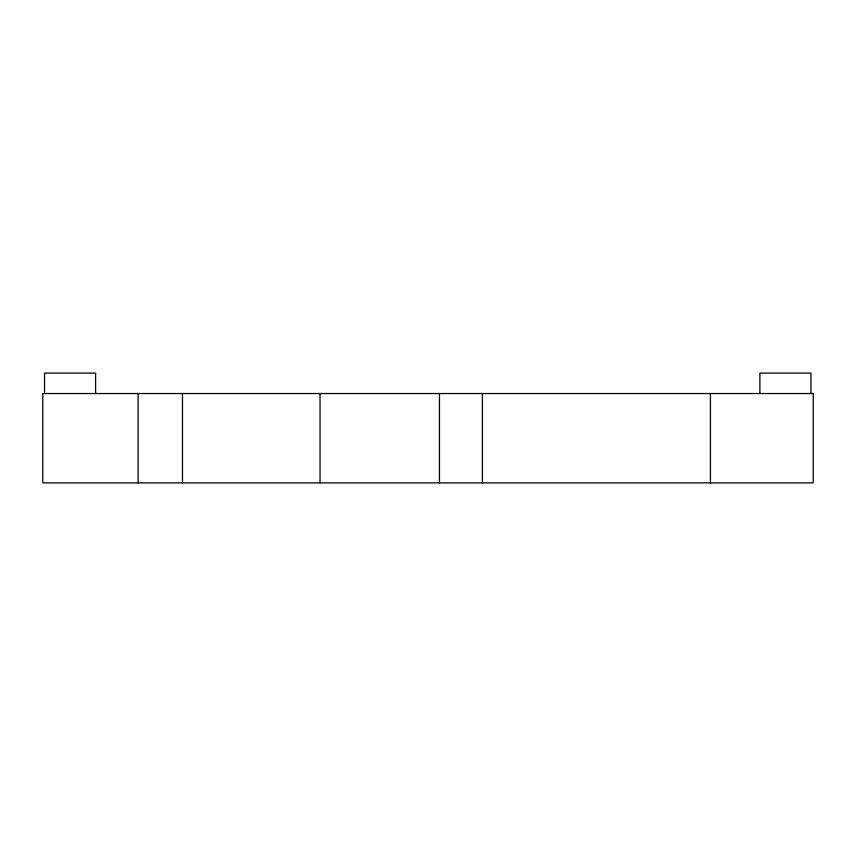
<?xml version="1.0" encoding="UTF-8"?>
<svg xmlns="http://www.w3.org/2000/svg" width="856" height="856" viewBox="0 0 856 856"><rect width="100%" height="100%" fill="white"/><g stroke="black" fill="none" stroke-linecap="round" stroke-linejoin="round"><path stroke-width="1.28" d="M810.942 393.535L810.942 373.109L759.882 373.109L759.882 393.535M710.427 393.535L710.427 482.891M482.399 393.535L482.399 482.891M439.449 393.535L439.449 482.891M320.037 393.535L320.037 482.891M182.478 393.535L182.478 482.891M138.116 393.535L138.116 482.891M95.605 393.535L95.605 373.109L44.544 373.109L44.544 393.535M813.2 393.535L42.8 393.535L42.8 482.891L813.2 482.891L813.2 393.535"/></g></svg>
